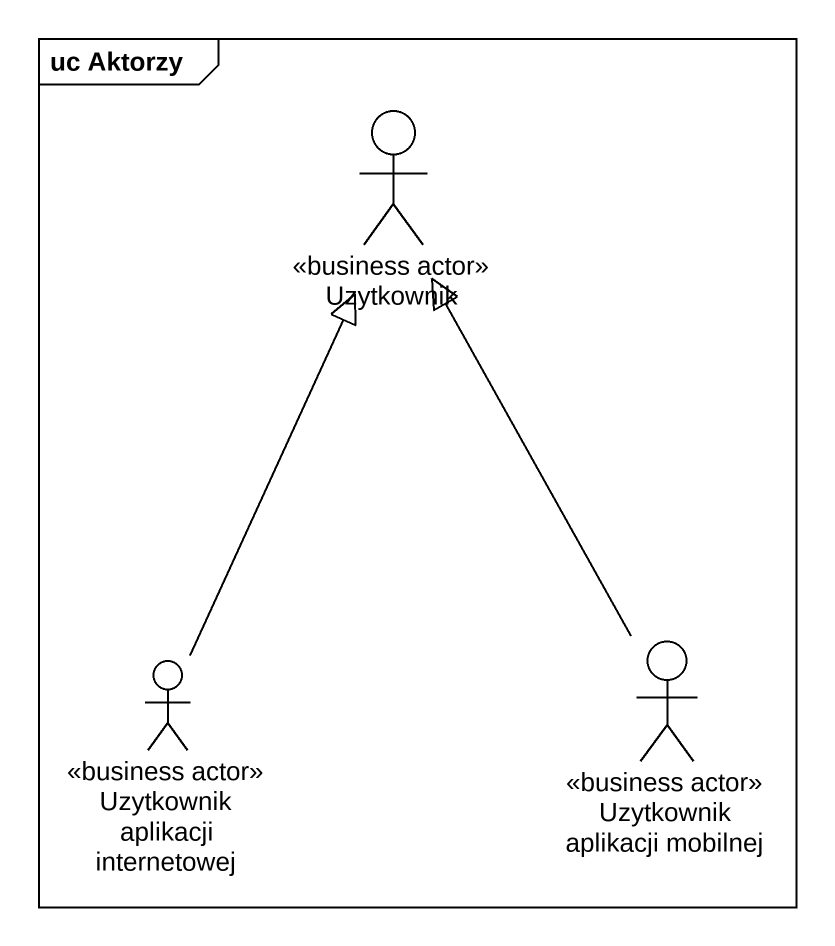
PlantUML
@startuml
mainframe uc Aktorzy
actor Uzytkownik <<business actor>>
actor "Uzytkownik aplikacji internetowej" as Uzytkownik_aplikacji <<business actor>>
actor "Uzytkownik aplikacji mobilnej" as Uzytkownik_aplikacji_2 <<business actor>>
Uzytkownik_aplikacji -up-|> Uzytkownik
Uzytkownik_aplikacji_2 -up-|> Uzytkownik
@enduml
